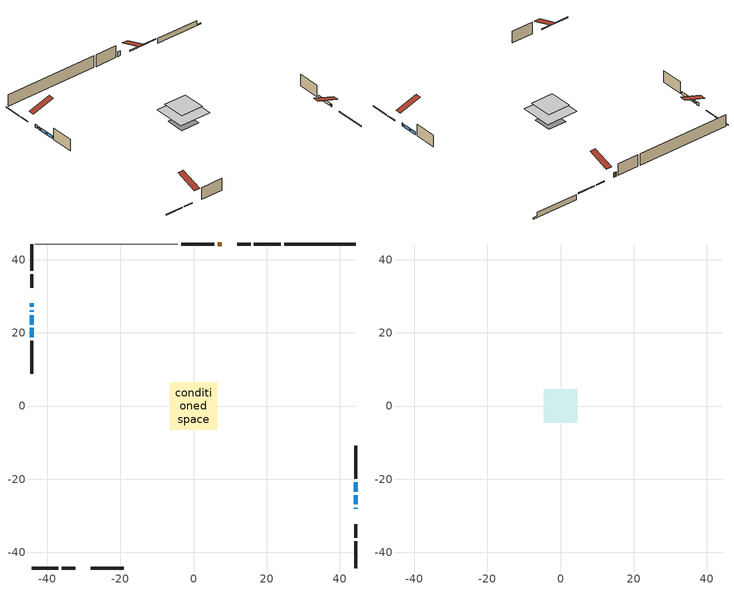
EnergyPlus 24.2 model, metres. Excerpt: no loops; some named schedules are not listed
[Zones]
conditioned space
 floor othersidecoefficients (Floor1 construction): -2.55,-2.55 -2.55,2.55 2.55,2.55 2.55,-2.55 z1.52
 floor adiabatic (AdiabaticFloorConstruction): -6.55,-6.55 -6.55,6.55 6.55,6.55 6.55,-6.55 z3.96
 floor foundation (Slab1 construction): -3.87,-3.87 -3.87,3.87 3.87,3.87 3.87,-3.87 z-0.61
 wall outside (RimJoist1 construction): 23.85,44.29 16.54,44.29 / -44.29,-44.29 -36.98,-44.29 / -44.29,44.29 -44.29,36.98 / 44.29,-44.29 44.29,-36.98 z1.52:1.82
 wall outside (RimJoist2 construction): 15.61,44.29 11.95,44.29 / -36.05,-44.29 -32.39,-44.29 / -44.29,36.05 -44.29,32.39 / 44.29,-36.05 44.29,-32.39 z1.52:1.82
 wall outside (AdiabaticWallConstruction 1): 7.72,44.29 6.62,44.29 z1.52:3.55
 wall outside (AdiabaticWallConstruction): 44.29,-28.15 44.29,-27.81 / 44.29,-26.88 44.29,-24.34 / -44.29,28.15 -44.29,27.09 / -44.29,26.17 -44.29,25.74 / 44.29,-23.42 44.29,-20.87 / -44.29,24.81 -44.29,22.27 / -44.29,21.34 -44.29,18.8 z1.52:2.74
 wall outside (Wall1 construction): 5.69,44.29 -3.37,44.29 / -28.15,-44.29 -19.09,-44.29 / -44.29,17.87 -44.29,8.81 / 44.29,-19.95 44.29,-10.88 z1.52:6.4
 wall foundation (FoundationWall1 construction): 24.78,44.29,-0.61 24.78,44.29,1.52 42.34,44.29,1.52 42.34,44.29,-0.07 44.29,44.29,-0.07 44.29,44.29,-0.61
 wall adiabatic (Wall3 construction): -4.3,44.29 -43.36,44.29 z1.52:6.4
 window (WindowConstruction 5): 44.29,-28.15 44.29,-27.81 z1.52:2.74
 window (WindowConstruction): 44.29,-26.88 44.29,-24.34 z1.52:2.74
 window (WindowConstruction 1): -44.29,28.15 -44.29,27.09 z1.52:2.74
 window (WindowConstruction 2): -44.29,26.16 -44.29,25.74 z1.52:2.74
 window (WindowConstruction 3): 44.29,-23.42 44.29,-20.87 z1.52:2.74
 window (WindowConstruction 4): -44.29,24.81 -44.29,22.27 z1.52:2.74
 window (WindowConstruction 6): -44.29,21.34 -44.29,18.8 z1.52:2.74
 door (Door): 7.72,44.29 6.62,44.29 z1.52:3.55
 ceiling adiabatic (AdiabaticFloorConstruction): 6.55,-6.55 6.55,6.55 -6.55,6.55 -6.55,-6.55 z3.96
attic - vented
 floor to conditioned space (Floor2 construction Reversed): -4.63,-4.63 -4.63,4.63 4.63,4.63 4.63,-4.63 z6.4
 roof outside (Roof1 construction): 8.64,44.29,6.4 8.64,35.27,9.4 11.02,35.27,9.4 11.02,44.29,6.4; -29.08,-44.29,6.4 -29.08,-35.27,9.4 -31.46,-35.27,9.4 -31.46,-44.29,6.4; -44.29,29.08,6.4 -35.27,29.08,9.4 -35.27,31.46,9.4 -44.29,31.46,6.4; 44.29,-29.08,6.4 35.27,-29.08,9.4 35.27,-31.46,9.4 44.29,-31.46,6.4
[Building]
Building 1: Terrain=Suburbs
[Site:Location]
Toronto City Centre_ON: Latitude {deg}=43.63; Longitude {deg}=-79.39; Time Zone {hr}=-5; Elevation {m}=77; Keep Site Location Information=Yes
[Site:GroundTemperature:Shallow]
5.01852, 3.26908, 3.12898, 3.95918, 7.29196, 10.6092, 13.4851, 15.3069, 15.4617, 13.9799, 11.1774, 7.9619
[Site:WaterMainsTemperature]
Calculation Method=Schedule; Temperature Schedule=mains temperature schedule
[Material] Roughness=Rough; Thermal Absorptance=0.9
Name | Thickness {m} | Conductivity {W/m-K} | Density {kg/m3} | Specific Heat {J/kg-K} | Solar Absorptance | Visible Absorptance
asphalt or fiberglass shingles | 0.00635 | 0.162714 | 1121.4 | 1465.45 | 0.4 | 0.4
ceiling loosefill ins | 0.169333 | 0.0480833 | 16.02 | 1046.75 | 0.7 | 0.7
ceiling stud and cavity | 0.1397 | 0.212699 | 65.682 | 1177.47 | 0.7 | 0.7
concrete 4.0 in. | 0.1016 | 1.803125 | 2242.8 | 837.4 | 0.7 | 0.7
concrete 8.0 in. | 0.2032 | 1.803125 | 2242.8 | 837.4 | 0.7 | 0.7
door material | 0.04445 | 0.053851 | 512.64 | 1214.23 | 0.7 | 0.7
exterior vertical ins | 0.0457286 | 0.029427 | 32.04 | 1214.23 | 0.7 | 0.7
floor covering | 0.0127 | 0.0433444 | 54.468 | 1339.84 | 0.6 | 0.6
floor rigid ins | 0.051816 | 0.029427 | 32.04 | 1214.23 | 0.7 | 0.7
floor rigid ins 1; wall rigid ins | 0.512978 | 0.029427 | 32.04 | 1214.23 | 0.7 | 0.7
floor stud and cavity | 0.1397 | 0.529281 | 92.3553 | 1139.71 | 0.7 | 0.7
floor stud and cavity 1 | 0.1397 | 1.75129 | 37.0049 | 1207.88 | 0.7 | 0.7
furniture material conditioned space 1 | 0.1524 | 0.115458 | 640.8 | 1214.23 | 0.6 | 0.6
gypsum board | 0.0127 | 0.160291 | 801 | 837.4 | 0.6 | 0.6
gypsum board 1 | 0.0127 | 0.160291 | 801 | 837.4 | 0.7 | 0.7
osb sheathing 0.5 in. | 0.0127 | 0.115458 | 512.64 | 1214.23 | 0.7 | 0.7
osb sheathing 0.5 in. 1 | 0.0127 | 0.115458 | 512.64 | 1214.23 | 0.4 | 0.4
osb sheathing 0.75 in. | 0.01905 | 0.115458 | 512.64 | 1214.23 | 0.7 | 0.7
osb sheathing 2.0 in. | 0.0508 | 0.115458 | 512.64 | 1214.23 | 0.7 | 0.7
rim joist stud and cavity | 0.0508 | 0.0451784 | 125.044 | 1163.47 | 0.6 | 0.6
rim joist stud and cavity 1 | 0.0508 | 0.0291244 | 125.044 | 1163.47 | 0.6 | 0.6
wall stud and cavity | 0.1397 | 0.081123 | 139.0536 | 1170.24 | 0.7 | 0.7
wall stud and cavity 1 | 0.1397 | 0.0741102 | 139.0536 | 1170.24 | 0.7 | 0.7
wall stud and cavity 2 | 0.0889 | 0.380278 | 52.3479 | 1209.89 | 0.7 | 0.7
wall stud and cavity 3 | 0.0889 | 0.391764 | 83.0341 | 1211.67 | 0.7 | 0.7
wood siding | 0.0254 | 0.102417 | 544.68 | 1172.36 | 0.4 | 0.4
wood siding 1; wood siding 2; wood siding 3 | 0.0254 | 0.102417 | 544.68 | 1172.36 | 0.7 | 0.7
[WindowMaterial:SimpleGlazingSystem]
Name | U-Factor {W/m2-K} | Solar Heat Gain Coefficient
WindowMaterial | 3.276206 | 0.6
WindowMaterial 1 | 3.2745 | 0.59
WindowMaterial 2 | 3.26031 | 0.49
WindowMaterial 3 | 3.28927 | 0.62
WindowMaterial 4 | 7.111695 | 0.62
[Construction]
AdiabaticFloorConstruction: floor stud and cavity 1, floor rigid ins 1, osb sheathing 0.75 in., floor covering
AdiabaticWallConstruction: wood siding 2, wall rigid ins, wall stud and cavity 2, gypsum board
AdiabaticWallConstruction 1: wood siding 3, wall rigid ins, wall stud and cavity 2, gypsum board
Door: door material
Floor1 construction: floor stud and cavity, floor rigid ins, osb sheathing 0.75 in., floor covering
Floor2 construction Reversed: gypsum board, ceiling stud and cavity, ceiling loosefill ins
FoundationWall1 construction: concrete 8.0 in., gypsum board 1
furniture construction conditioned space 1: furniture material conditioned space 1
PartitionWallConstruction: gypsum board, wall stud and cavity 3, gypsum board
RimJoist1 construction: wood siding 1, osb sheathing 2.0 in., rim joist stud and cavity
RimJoist2 construction: wood siding 1, osb sheathing 2.0 in., rim joist stud and cavity 1
Roof1 construction: asphalt or fiberglass shingles
Slab1 construction: concrete 4.0 in.
Wall1 construction: wood siding, osb sheathing 0.5 in., wall stud and cavity, gypsum board
Wall3 construction: osb sheathing 0.5 in. 1, wall stud and cavity 1, gypsum board
WindowConstruction: WindowMaterial
WindowConstruction 1: WindowMaterial 1
WindowConstruction 2: WindowMaterial 2
WindowConstruction 3; WindowConstruction 4; WindowConstruction 6: WindowMaterial 3
WindowConstruction 5: WindowMaterial 4
[Zone] Multiplier=1; Part of Total Floor Area=Yes
Name | Volume {m3}
attic - vented | 41.9163
conditioned space | 581.8
[Space]
Name | Zone | Volume {m3}
attic - vented 1 | attic - vented | 41.9163
conditioned space 1 | conditioned space | 581.8
[ZoneInfiltration:EffectiveLeakageArea]
infil attic - vented 1: Zone or Space=attic - vented 1; Schedule=Always On Discrete; Effective Air Leakage Area {cm2}=3614.32; Stack Coefficient=0.000209174; Wind Coefficient=9.77179e-06
[ZoneMixing]
whole house fan mix: Zone or Space=attic - vented; Schedule=Always On Continuous; Design Flow Rate Calculation Method=Flow/Zone; Design Flow Rate {m3/s}=0; Source Zone or Space=conditioned space
[SurfaceProperty:OtherSideCoefficients]
other non-freezing space: Combined Convective/Radiative Film Coefficient {W/m2-K}=8.35; Constant Temperature Coefficient=1; External Dry-Bulb Temperature Coefficient=0; Ground Temperature Coefficient=0; Wind Speed Coefficient=0; Zone Air Temperature Coefficient=0; Constant Temperature Schedule=other non-freezing space; Previous Other Side Temperature Coefficient=0
[SurfaceProperty:ExposedFoundationPerimeter]
Slab1: Exposed Perimeter Calculation Method=TotalExposedPerimeter; Total Exposed Perimeter {m}=19.507
[InternalMass] Zone or ZoneList=conditioned space; Space or SpaceList=conditioned space 1
Name | Construction | Surface Area {m2}
furniture mass conditioned space 1 | furniture construction conditioned space 1 | 103.016
partition wall mass | PartitionWallConstruction | 257.54
[Lights]
interior lighting: Zone or ZoneList or Space or SpaceList=conditioned space 1; Schedule=interior lighting schedule; Design Level Calculation Method=LightingLevel; Lighting Level {W}=343.2; Return Air Fraction=0; Fraction Radiant=0.6; Fraction Visible=0.2; Fraction Replaceable=1
[People]
occupants: Zone or ZoneList or Space or SpaceList=conditioned space 1; Number of People Schedule=occupants schedule; Number of People Calculation Method=People; Number of People=3; Fraction Radiant=0.314171; Sensible Heat Fraction=0.56303; Activity Level Schedule=occupants activity schedule; Carbon Dioxide Generation Rate {m3/s-W}=0; Enable ASHRAE 55 Comfort Warnings=No; Mean Radiant Temperature Calculation Type=EnclosureAveraged
[ElectricEquipment] Zone or ZoneList or Space or SpaceList=conditioned space 1; Design Level Calculation Method=EquipmentLevel
Name | Schedule | Design Level {W} | Fraction Latent | Fraction Radiant | Fraction Lost
clothes dryer | clothes dryer schedule | 140.772 | 0.015 | 0.081 | 0.85
clothes washer | clothes washer schedule | 32.1985 | 0.03 | 0.162 | 0.7
cooking range | cooking range schedule | 208.969 | 0.08 | 0.432 | 0.2
dishwasher | dishwasher schedule | 66.8632 | 0.3 | 0.18 | 0.4
fridge | fridge schedule | 72.9452 | 0 | 0.6 | 0
mech vent house fan | mech vent house fan schedule | 0 | 0 | 0 | 1
mech vent house fan cfis | mech vent house fan cfis schedule | 0 | 0 | 0 | 0
mech vent range fan 0 | mech vent range fan 0 schedule | 57 | 0 | 0 | 1
misc plug loads | misc plug loads schedule | 494.7 | 0.045 | 0.513 | 0.1
whole house fan | Always On Discrete | 0 | 0 | 0 | 1
[OtherEquipment] Zone or ZoneList or Space or SpaceList=conditioned space 1; Design Level Calculation Method=EquipmentLevel
Name | Fuel Type | Schedule | Design Level {W} | Fraction Latent | Fraction Radiant | Fraction Lost
clothes dryer 1 | Electricity | clothes dryer schedule | 0 | 0.015 | 0.081 | 0.85
cooking range 1 | Electricity | cooking range schedule | 0 | 0.08 | 0.432 | 0.2
general water use latent | None | general water use schedule | 59.3978 | 1 | 0 | 0
general water use sensible | None | general water use schedule | -58.539 | 0 | 0.6 | 0
mech vent house fan latent load | None | Always On Discrete | 0 | 1 | 0 | 0
mech vent house fan sensible load | None | Always On Discrete | 0 | 0 | 0 | 0
water heater energy adjustment1 | NaturalGas | Always On Discrete | 0.01 | 0 | 0 | 1
[ZoneInfiltration:DesignFlowRate] Zone or ZoneList or Space or SpaceList=conditioned space 1; Schedule=Always On Discrete; Design Flow Rate Calculation Method=Flow/Zone; Design Flow Rate {m3/s}=0
infil flow; natural vent flow; whole house fan flow
[AvailabilityManager:Scheduled]
central ac and furnace airloop Availability Manager: Schedule=Always On Discrete
[Foundation:Kiva]
Foundation Kiva 1: Initial Indoor Air Temperature {C}=18; Wall Height Above Grade {m}=1.52001; Wall Depth Below Slab {m}=0.2032; Custom Block Material Name 1=exterior vertical ins; Custom Block Depth 1 {m}=2.13; Custom Block X Position 1 {m}=0.2159; Custom Block Z Position 1 {m}=0
[Foundation:Kiva:Settings]
Soil Conductivity {W/m-K}=0.849921; Soil Density {kg/m3}=1842.3; Soil Specific Heat {J/kg-K}=418.7; Ground Solar Absorptivity=0.9; Ground Thermal Absorptivity=0.9; Ground Surface Roughness {m}=0.03; Far-Field Width {m}=40; Deep-Ground Boundary Condition=ZeroFlux; Deep-Ground Depth {m}=40; Minimum Cell Dimension {m}=0.2; Maximum Cell Growth Coefficient=3; Simulation Timestep=Timestep
[Exterior:Lights]
exterior lighting: Schedule=exterior lighting schedule; Design Level {W}=75.6
[EnergyManagementSystem:GlobalVariable]
central_ac_and_furnace_airloop_Fan_RTF
infil_program_Qfan
infil_program_Qinf
natural_vent_program_Qnv
natural_vent_program_Qwhf
[EnergyManagementSystem:Sensor]
Name | Output:Variable or Output:Meter Index Key | Output:Variable or Output:Meter
airflow_gain | infil flow | Infiltration Sensible Heat Gain Energy
airflow_gain_1 | natural vent flow | Infiltration Sensible Heat Gain Energy
airflow_gain_2 | whole house fan flow | Infiltration Sensible Heat Gain Energy
airflow_loss | infil flow | Infiltration Sensible Heat Loss Energy
airflow_loss_1 | natural vent flow | Infiltration Sensible Heat Loss Energy
airflow_loss_2 | whole house fan flow | Infiltration Sensible Heat Loss Energy
clg_load_cond |  | Cooling:EnergyTransfer:Zone:CONDITIONED SPACE
clg_sp_s; clg_sp_s_1 | cooling setpoint | Schedule Value
clothes_dryer_exhaust_0_sch_s | clothes dryer exhaust 0 schedule | Schedule Value
cool_season | cooling season schedule | Schedule Value
htg_load_cond |  | Heating:EnergyTransfer:Zone:CONDITIONED SPACE
htg_sp_s; htg_sp_s_1 | heating setpoint | Schedule Value
ig_ee_conv | clothes dryer | Electric Equipment Convective Heating Energy
ig_ee_conv_2 | cooking range | Electric Equipment Convective Heating Energy
ig_ee_conv_4 | fridge | Electric Equipment Convective Heating Energy
ig_ee_conv_5 | misc plug loads | Electric Equipment Convective Heating Energy
ig_ee_conv_6 | whole house fan | Electric Equipment Convective Heating Energy
ig_ee_rad | clothes dryer | Electric Equipment Radiant Heating Energy
ig_ee_rad_2 | cooking range | Electric Equipment Radiant Heating Energy
ig_ee_rad_4 | fridge | Electric Equipment Radiant Heating Energy
ig_ee_rad_5 | misc plug loads | Electric Equipment Radiant Heating Energy
ig_ee_rad_6 | whole house fan | Electric Equipment Radiant Heating Energy
ig_lgt_conv | interior lighting | Lights Convective Heating Energy
ig_lgt_rad | interior lighting | Lights Radiant Heating Energy
ig_lgt_vis | interior lighting | Lights Visible Radiation Heating Energy
ig_oe_conv | clothes dryer 1 | Other Equipment Convective Heating Energy
ig_oe_conv_1 | cooking range 1 | Other Equipment Convective Heating Energy
ig_oe_conv_2 | general water use latent | Other Equipment Convective Heating Energy
ig_oe_conv_3 | general water use sensible | Other Equipment Convective Heating Energy
ig_oe_conv_4 | water heater energy adjustment1 | Other Equipment Convective Heating Energy
ig_oe_rad | clothes dryer 1 | Other Equipment Radiant Heating Energy
ig_oe_rad_1 | cooking range 1 | Other Equipment Radiant Heating Energy
ig_oe_rad_2 | general water use latent | Other Equipment Radiant Heating Energy
ig_oe_rad_3 | general water use sensible | Other Equipment Radiant Heating Energy
ig_oe_rad_4 | water heater energy adjustment1 | Other Equipment Radiant Heating Energy
ig_ppl_conv | occupants | People Convective Heating Energy
ig_ppl_rad | occupants | People Radiant Heating Energy
im_conv | furniture mass conditioned space 1 | Surface Inside Face Convection Heat Gain Energy
im_conv_1 | partition wall mass | Surface Inside Face Convection Heat Gain Energy
im_ig | furniture mass conditioned space 1 | Surface Inside Face Internal Gains Radiation Heat Gain Energy
im_ig_1 | partition wall mass | Surface Inside Face Internal Gains Radiation Heat Gain Energy
im_lgt | furniture mass conditioned space 1 | Surface Inside Face Lights Radiation Heat Gain Energy
im_lgt_1 | partition wall mass | Surface Inside Face Lights Radiation Heat Gain Energy
im_sol | furniture mass conditioned space 1 | Surface Inside Face Solar Radiation Heat Gain Energy
im_sol_1 | partition wall mass | Surface Inside Face Solar Radiation Heat Gain Energy
im_surf | furniture mass conditioned space 1 | Surface Inside Face Net Surface Thermal Radiation Heat Gain Energy
im_surf_1 | partition wall mass | Surface Inside Face Net Surface Thermal Radiation Heat Gain Energy
mech_vent_range_fan_0_sch_s | mech vent range fan 0 schedule | Schedule Value
mv_conv | mech vent house fan | Electric Equipment Convective Heating Energy
mv_conv_1 | mech vent house fan cfis | Electric Equipment Convective Heating Energy
mv_conv_2 | mech vent range fan 0 | Electric Equipment Convective Heating Energy
mv_conv_3 | mech vent house fan latent load | Other Equipment Convective Heating Energy
mv_conv_4 | mech vent house fan sensible load | Other Equipment Convective Heating Energy
mv_rad | mech vent house fan | Electric Equipment Radiant Heating Energy
mv_rad_1 | mech vent house fan cfis | Electric Equipment Radiant Heating Energy
mv_rad_2 | mech vent range fan 0 | Electric Equipment Radiant Heating Energy
mv_rad_3 | mech vent house fan latent load | Other Equipment Radiant Heating Energy
mv_rad_4 | mech vent house fan sensible load | Other Equipment Radiant Heating Energy
natural_vent_s | natural vent schedule | Schedule Value
oa_temp |  | Site Outdoor Air Drybulb Temperature
out_pb_s |  | Site Outdoor Air Barometric Pressure
out_wt_s |  | Site Outdoor Air Humidity Ratio
site_vw_s |  | Site Wind Speed
ss_back_out | Window1 | Surface Window Shortwave from Zone Back Out Window Heat Transfer Rate
ss_back_out_1 | Window2 | Surface Window Shortwave from Zone Back Out Window Heat Transfer Rate
ss_back_out_2 | Window4 | Surface Window Shortwave from Zone Back Out Window Heat Transfer Rate
ss_back_out_3 | Window5 | Surface Window Shortwave from Zone Back Out Window Heat Transfer Rate
ss_back_out_4 | Window6 | Surface Window Shortwave from Zone Back Out Window Heat Transfer Rate
ss_back_out_5 | Window7 | Surface Window Shortwave from Zone Back Out Window Heat Transfer Rate
ss_back_out_6 | Window8 | Surface Window Shortwave from Zone Back Out Window Heat Transfer Rate
ss_conv | Door1 | Surface Inside Face Convection Heat Gain Energy
ss_conv_1 | Window1 | Surface Inside Face Convection Heat Gain Energy
ss_conv_2 | Window2 | Surface Inside Face Convection Heat Gain Energy
ss_conv_3 | Window4 | Surface Inside Face Convection Heat Gain Energy
ss_conv_4 | Window5 | Surface Inside Face Convection Heat Gain Energy
ss_conv_5 | Window6 | Surface Inside Face Convection Heat Gain Energy
ss_conv_6 | Window7 | Surface Inside Face Convection Heat Gain Energy
ss_conv_7 | Window8 | Surface Inside Face Convection Heat Gain Energy
ss_ig | Door1 | Surface Inside Face Internal Gains Radiation Heat Gain Energy
ss_ig_1 | Window1 | Surface Inside Face Internal Gains Radiation Heat Gain Energy
ss_ig_2 | Window2 | Surface Inside Face Internal Gains Radiation Heat Gain Energy
ss_ig_3 | Window4 | Surface Inside Face Internal Gains Radiation Heat Gain Energy
ss_ig_4 | Window5 | Surface Inside Face Internal Gains Radiation Heat Gain Energy
ss_ig_5 | Window6 | Surface Inside Face Internal Gains Radiation Heat Gain Energy
ss_ig_6 | Window7 | Surface Inside Face Internal Gains Radiation Heat Gain Energy
ss_ig_7 | Window8 | Surface Inside Face Internal Gains Radiation Heat Gain Energy
ss_lgt | Door1 | Surface Inside Face Lights Radiation Heat Gain Energy
ss_sol | Door1 | Surface Inside Face Solar Radiation Heat Gain Energy
ss_surf | Door1 | Surface Inside Face Net Surface Thermal Radiation Heat Gain Energy
ss_surf_1 | Window1 | Surface Inside Face Net Surface Thermal Radiation Heat Gain Energy
ss_surf_2 | Window2 | Surface Inside Face Net Surface Thermal Radiation Heat Gain Energy
ss_surf_3 | Window4 | Surface Inside Face Net Surface Thermal Radiation Heat Gain Energy
ss_surf_4 | Window5 | Surface Inside Face Net Surface Thermal Radiation Heat Gain Energy
ss_surf_5 | Window6 | Surface Inside Face Net Surface Thermal Radiation Heat Gain Energy
ss_surf_6 | Window7 | Surface Inside Face Net Surface Thermal Radiation Heat Gain Energy
ss_surf_7 | Window8 | Surface Inside Face Net Surface Thermal Radiation Heat Gain Energy
ss_trans_in | Window1 | Surface Window Transmitted Solar Radiation Rate
ss_trans_in_1 | Window2 | Surface Window Transmitted Solar Radiation Rate
ss_trans_in_2 | Window4 | Surface Window Transmitted Solar Radiation Rate
ss_trans_in_3 | Window5 | Surface Window Transmitted Solar Radiation Rate
ss_trans_in_4 | Window6 | Surface Window Transmitted Solar Radiation Rate
ss_trans_in_5 | Window7 | Surface Window Transmitted Solar Radiation Rate
ss_trans_in_6 | Window8 | Surface Window Transmitted Solar Radiation Rate
ss_trans_out | Window1 | Surface Inside Face Initial Transmitted Diffuse Transmitted Out Window Solar Radiation Rate
ss_trans_out_1 | Window2 | Surface Inside Face Initial Transmitted Diffuse Transmitted Out Window Solar Radiation Rate
ss_trans_out_2 | Window4 | Surface Inside Face Initial Transmitted Diffuse Transmitted Out Window Solar Radiation Rate
ss_trans_out_3 | Window5 | Surface Inside Face Initial Transmitted Diffuse Transmitted Out Window Solar Radiation Rate
ss_trans_out_4 | Window6 | Surface Inside Face Initial Transmitted Diffuse Transmitted Out Window Solar Radiation Rate
ss_trans_out_5 | Window7 | Surface Inside Face Initial Transmitted Diffuse Transmitted Out Window Solar Radiation Rate
ss_trans_out_6 | Window8 | Surface Inside Face Initial Transmitted Diffuse Transmitted Out Window Solar Radiation Rate
s_conv | Floor1 | Surface Inside Face Convection Heat Gain Energy
s_conv_1 | Floor2 | Surface Inside Face Convection Heat Gain Energy
s_conv_10 | RimJoist2:180 | Surface Inside Face Convection Heat Gain Energy
s_conv_11 | RimJoist2:270 | Surface Inside Face Convection Heat Gain Energy
s_conv_12 | RimJoist2:90 | Surface Inside Face Convection Heat Gain Energy
s_conv_13 | Slab1 | Surface Inside Face Convection Heat Gain Energy
s_conv_14 | Wall1:0 | Surface Inside Face Convection Heat Gain Energy
s_conv_15 | Wall1:180 | Surface Inside Face Convection Heat Gain Energy
s_conv_16 | Wall1:270 | Surface Inside Face Convection Heat Gain Energy
s_conv_17 | Wall1:90 | Surface Inside Face Convection Heat Gain Energy
s_conv_18 | Wall3 | Surface Inside Face Convection Heat Gain Energy
s_conv_2 | FoundationWall1 | Surface Inside Face Convection Heat Gain Energy
s_conv_3 | inferred conditioned ceiling | Surface Inside Face Convection Heat Gain Energy
s_conv_4 | inferred conditioned floor | Surface Inside Face Convection Heat Gain Energy
s_conv_5 | RimJoist1:0 | Surface Inside Face Convection Heat Gain Energy
s_conv_6 | RimJoist1:180 | Surface Inside Face Convection Heat Gain Energy
s_conv_7 | RimJoist1:270 | Surface Inside Face Convection Heat Gain Energy
s_conv_8 | RimJoist1:90 | Surface Inside Face Convection Heat Gain Energy
s_conv_9 | RimJoist2:0 | Surface Inside Face Convection Heat Gain Energy
s_ig | Floor1 | Surface Inside Face Internal Gains Radiation Heat Gain Energy
s_ig_1 | Floor2 | Surface Inside Face Internal Gains Radiation Heat Gain Energy
s_ig_10 | RimJoist2:180 | Surface Inside Face Internal Gains Radiation Heat Gain Energy
s_ig_11 | RimJoist2:270 | Surface Inside Face Internal Gains Radiation Heat Gain Energy
s_ig_12 | RimJoist2:90 | Surface Inside Face Internal Gains Radiation Heat Gain Energy
s_ig_13 | Slab1 | Surface Inside Face Internal Gains Radiation Heat Gain Energy
s_ig_14 | Wall1:0 | Surface Inside Face Internal Gains Radiation Heat Gain Energy
s_ig_15 | Wall1:180 | Surface Inside Face Internal Gains Radiation Heat Gain Energy
s_ig_16 | Wall1:270 | Surface Inside Face Internal Gains Radiation Heat Gain Energy
s_ig_17 | Wall1:90 | Surface Inside Face Internal Gains Radiation Heat Gain Energy
s_ig_18 | Wall3 | Surface Inside Face Internal Gains Radiation Heat Gain Energy
s_ig_2 | FoundationWall1 | Surface Inside Face Internal Gains Radiation Heat Gain Energy
s_ig_3 | inferred conditioned ceiling | Surface Inside Face Internal Gains Radiation Heat Gain Energy
s_ig_4 | inferred conditioned floor | Surface Inside Face Internal Gains Radiation Heat Gain Energy
s_ig_5 | RimJoist1:0 | Surface Inside Face Internal Gains Radiation Heat Gain Energy
s_ig_6 | RimJoist1:180 | Surface Inside Face Internal Gains Radiation Heat Gain Energy
s_ig_7 | RimJoist1:270 | Surface Inside Face Internal Gains Radiation Heat Gain Energy
s_ig_8 | RimJoist1:90 | Surface Inside Face Internal Gains Radiation Heat Gain Energy
s_ig_9 | RimJoist2:0 | Surface Inside Face Internal Gains Radiation Heat Gain Energy
s_lgt | Floor1 | Surface Inside Face Lights Radiation Heat Gain Energy
s_lgt_1 | Floor2 | Surface Inside Face Lights Radiation Heat Gain Energy
s_lgt_10 | RimJoist2:180 | Surface Inside Face Lights Radiation Heat Gain Energy
s_lgt_11 | RimJoist2:270 | Surface Inside Face Lights Radiation Heat Gain Energy
s_lgt_12 | RimJoist2:90 | Surface Inside Face Lights Radiation Heat Gain Energy
s_lgt_13 | Slab1 | Surface Inside Face Lights Radiation Heat Gain Energy
s_lgt_14 | Wall1:0 | Surface Inside Face Lights Radiation Heat Gain Energy
s_lgt_15 | Wall1:180 | Surface Inside Face Lights Radiation Heat Gain Energy
s_lgt_16 | Wall1:270 | Surface Inside Face Lights Radiation Heat Gain Energy
s_lgt_17 | Wall1:90 | Surface Inside Face Lights Radiation Heat Gain Energy
s_lgt_18 | Wall3 | Surface Inside Face Lights Radiation Heat Gain Energy
s_lgt_2 | FoundationWall1 | Surface Inside Face Lights Radiation Heat Gain Energy
s_lgt_3 | inferred conditioned ceiling | Surface Inside Face Lights Radiation Heat Gain Energy
s_lgt_4 | inferred conditioned floor | Surface Inside Face Lights Radiation Heat Gain Energy
s_lgt_5 | RimJoist1:0 | Surface Inside Face Lights Radiation Heat Gain Energy
s_lgt_6 | RimJoist1:180 | Surface Inside Face Lights Radiation Heat Gain Energy
s_lgt_7 | RimJoist1:270 | Surface Inside Face Lights Radiation Heat Gain Energy
s_lgt_8 | RimJoist1:90 | Surface Inside Face Lights Radiation Heat Gain Energy
s_lgt_9 | RimJoist2:0 | Surface Inside Face Lights Radiation Heat Gain Energy
s_sol | Floor1 | Surface Inside Face Solar Radiation Heat Gain Energy
s_sol_1 | Floor2 | Surface Inside Face Solar Radiation Heat Gain Energy
s_sol_10 | RimJoist2:180 | Surface Inside Face Solar Radiation Heat Gain Energy
s_sol_11 | RimJoist2:270 | Surface Inside Face Solar Radiation Heat Gain Energy
s_sol_12 | RimJoist2:90 | Surface Inside Face Solar Radiation Heat Gain Energy
s_sol_13 | Slab1 | Surface Inside Face Solar Radiation Heat Gain Energy
